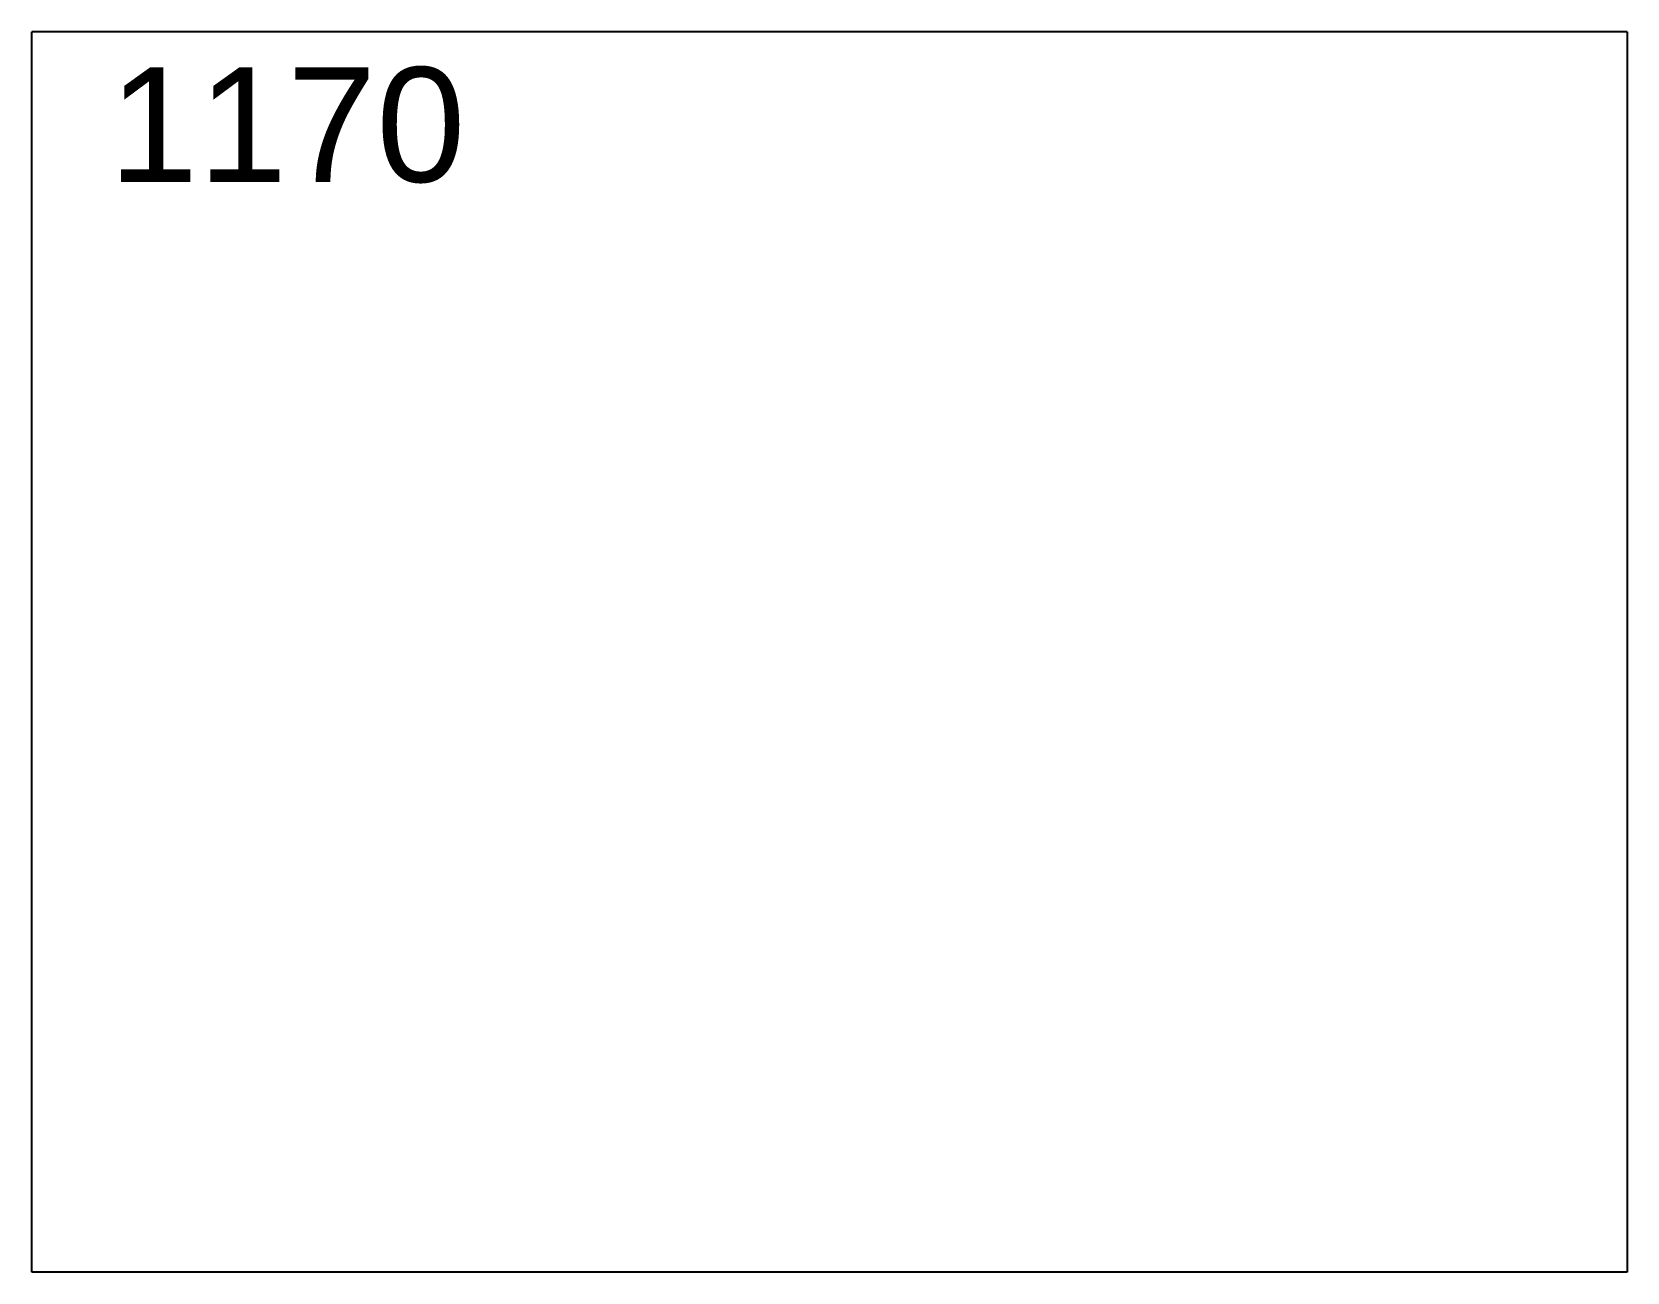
# Model space of a CAD drawing. Header units: millimetres. Extents: x 2289 to 2428, y 1639 to 1747.
import ezdxf

# ---------------------------------------------------------------- set-up
doc = ezdxf.new("R2010")
doc.units = ezdxf.units.MM
doc.layers.add('Gravír', color=1, linetype='Continuous')
doc.styles.get("Standard").update_dxf_attribs({"font": 'arial.ttf'})

msp = doc.modelspace()

# ---------------------------------------------------------------- linework, layer by layer
at = {"color": 7, "linetype": 'Continuous', "lineweight": 25}
for p, q in [((2289.06, 1639.14), (2289.06, 1747.25)), ((2428.06, 1747.25), (2289.06, 1747.25)), ((2428.06, 1747.25), (2428.06, 1639.14)), ((2428.06, 1639.14), (2289.06, 1639.14))]:
    msp.add_line(p, q, dxfattribs=at)

# ---------------------------------------------------------------- texts
at = {"layer": 'Gravír'}
msp.add_text('1170', height=10, dxfattribs=at).set_placement((2295.76, 1734.17))

doc.saveas('drawing.dxf')
